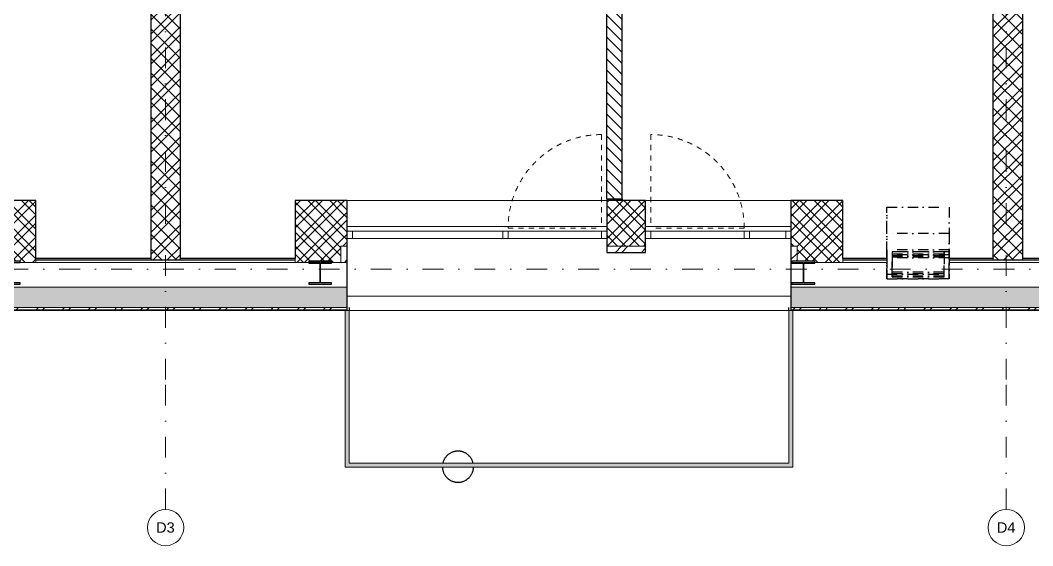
# Model space of a CAD drawing. Header units: millimetres. Extents: x -8379 to 45022, y 54514 to 72403.
# Drawn here: x 6848 to 16603, y 54514 to 59576 of the extents above; entities that cross this region are included whole.
import ezdxf

# ---------------------------------------------------------------- set-up
doc = ezdxf.new("R2010")
doc.units = ezdxf.units.MM
for name, pattern in [('UDL_2NP_D$0$HA_Dash_2mm-S1mm', [100, 50, -50]), ('UDL_2NP_D$0$HA_DashDot_10mm-S3mm', [500, 200, -150, 0, -150]), ('UDL_2NP_D$0$HA_DashDot_4mm-S1mm', [200, 100, -50, 0, -50])]:
    doc.linetypes.add(name, pattern=pattern)
for name, color, linetype, lineweight in [('UDL_2NP_D$0$A-AREA-____-OTLN', 252, 'Continuous', 5), ('UDL_2NP_D$0$A-DOOR-____-OTLN', 252, 'Continuous', 9), ('UDL_2NP_D$0$A-FLOR-____-OTLN', 252, 'Continuous', 9), ('UDL_2NP_D$0$A-FLOR-____-OVHD', 252, 'UDL_2NP_D$0$HA_DashDot_4mm-S1mm', 25), ('UDL_2NP_D$0$A-FLOR-HRAL-OTLN', 252, 'Continuous', 9), ('UDL_2NP_D$0$A-GENM-____-OTLN', 252, 'Continuous', 9), ('UDL_2NP_D$0$A-GLAZ-____-OTLN', 252, 'Continuous', 5), ('UDL_2NP_D$0$A-GLAZ-CURT-MCUT', 252, 'Continuous', 5), ('UDL_2NP_D$0$A-GLAZ-CURT-OTLN', 252, 'Continuous', 5), ('UDL_2NP_D$0$A-GLAZ-CWMG-MCUT', 252, 'Continuous', 5), ('UDL_2NP_D$0$A-GLAZ-CWMG-OTLN', 252, 'Continuous', 5), ('UDL_2NP_D$0$A-ROOF-____-MCUT', 252, 'Continuous', 25), ('UDL_2NP_D$0$A-ROOF-____-OTLN', 252, 'Continuous', 9), ('UDL_2NP_D$0$A-ROOF-____-PATT', 252, 'Continuous', 25), ('UDL_2NP_D$0$A-WALL-____-MCUT', 252, 'Continuous', 9), ('UDL_2NP_D$0$A-WALL-____-PATT', 252, 'Continuous', 25), ('UDL_2NP_D$0$I-WALL-____-MCUT', 252, 'Continuous', 25), ('UDL_2NP_D$0$I-WALL-____-OTLN', 252, 'Continuous', 9), ('UDL_2NP_D$0$S-COLS-____-MCUT', 252, 'Continuous', 25), ('UDL_2NP_D$0$S-COLS-____-OTLN', 252, 'Continuous', 9), ('UDL_2NP_D$0$S-GRID-____-IDEN', 252, 'Continuous', 9), ('UDL_2NP_D$0$S-GRID-____-OTLN', 252, 'Continuous', 5)]:
    doc.layers.add(name, color=color, linetype=linetype, lineweight=lineweight)
doc.styles.add('UDL_2NP_D$0$Arial_1', font='arial.ttf', dxfattribs={"height": 100})
pattern_1 = [(45, (0, 0), (-106.06602, 106.06602), []), (45, (75, 0), (-106.06602, 106.06602), []), (315, (0, 0), (70.71068, 70.71068), [])]
pattern_2 = [(45, (0, 0), (-106.066, 106.066), []), (45, (75, 0), (-106.066, 106.066), []), (315, (0, 0), (106.066, 106.066), []), (315, (75, 0), (106.066, 106.066), [])]
pattern_3 = [(45, (0, 0), (-125.7236, 125.7236), []), (45, (0, 190.5), (-125.7236, 125.7236), [])]

# ---------------------------------------------------------------- blocks, each defined once
blk = doc.blocks.new('UDL_2NP_D$0$HA_sCO_Generic_H - HEB 220-1379323-UDL_2NP-D')
at = {"layer": 'UDL_2NP_D$0$S-COLS-____-MCUT'}
for p, q in [((110, 110), (-110, 110)), ((-110, 110), (-110, 99)), ((-110, 99), (-3.25, 99)), ((-3.25, 99), (-3.25, -99)), ((3.25, -99), (3.25, 99)), ((3.25, 99), (110, 99)), ((110, 99), (110, 110)), ((-110, -99), (-110, -110)), ((-3.25, -99), (-110, -99)), ((-110, -110), (110, -110)), ((110, -99), (3.25, -99)), ((110, -110), (110, -99))]:
    blk.add_line(p, q, dxfattribs=at)
blk = doc.blocks.new('UDL_2NP_D$0$Top Rail Type - Top Rail_Internal_-1448766-UDL_2NP-D')
at = {"layer": 'UDL_2NP_D$0$A-FLOR-HRAL-OTLN'}
for points in [[(9978.2, 55269.9), (10018.2, 55309.9), (10018.2, 56779.9), (9978.2, 56779.9), (9978.2, 55408.4)], [(14293.2, 55269.9), (14293.2, 56779.9), (14253.2, 56779.9), (14253.2, 55309.9)], [(9978.2, 55269.9), (14293.2, 55269.9), (14253.2, 55309.9), (10018.2, 55309.9)]]:
    blk.add_hatch(color=256, dxfattribs=at).paths.add_polyline_path(points)
for p, q in [((9978.2, 55269.9), (9978.2, 56779.9)), ((9998.2, 56779.9), (10018.2, 56779.9)), ((10018.2, 56779.9), (10018.2, 55309.9)), ((14253.2, 56779.9), (14273.2, 56779.9)), ((14253.2, 55309.9), (14253.2, 56779.9)), ((14293.2, 56779.9), (14293.2, 55269.9)), ((14293.2, 55269.9), (9978.2, 55269.9)), ((10018.2, 55309.9), (14253.2, 55309.9))]:
    blk.add_line(p, q, dxfattribs=at)
blk = doc.blocks.new('UDL_2NP_D$0$Top Rail Type - Top Rail_Internal_-V8-UDL_2NP-D')
at = {"layer": 'UDL_2NP_D$0$A-FLOR-HRAL-OTLN'}
for p, q in [((9978.2, 56779.9), (9978.2, 55269.9)), ((10018.2, 56779.9), (9998.2, 56779.9)), ((10018.2, 56779.9), (10018.2, 55309.9)), ((14253.2, 56779.9), (14273.2, 56779.9)), ((14253.2, 55309.9), (14253.2, 56779.9)), ((14293.2, 55269.9), (14293.2, 56779.9)), ((9978.2, 55269.9), (14293.2, 55269.9)), ((10018.2, 55309.9), (14253.2, 55309.9))]:
    blk.add_line(p, q, dxfattribs=at)
blk = doc.blocks.new('UDL_2NP_D$0$Systémový panel - Sklo-1480324-UDL_2NP-D')
at = {"layer": 'UDL_2NP_D$0$A-GLAZ-CURT-MCUT'}
for p, q in [((725, 0), (-725, 0)), ((-725, 0), (-725, -70)), ((725, -70), (725, 0)), ((-725, -70), (725, -70))]:
    blk.add_line(p, q, dxfattribs=at)
blk = doc.blocks.new('UDL_2NP_D$0$Obdélníková příčel - 50x70mm EXT-1479988-UDL_2NP-D')
at = {"layer": 'UDL_2NP_D$0$A-GLAZ-CWMG-MCUT'}
for p, q in [((-50, 70), (0, 70)), ((-50, 0), (-50, 70)), ((0, 0), (-50, 0)), ((0, 70), (0, 0))]:
    blk.add_line(p, q, dxfattribs=at)
blk = doc.blocks.new('UDL_2NP_D$0$Obdélníková příčel - 50x70mm EXT-1479989-UDL_2NP-D')
at = {"layer": 'UDL_2NP_D$0$A-GLAZ-CWMG-MCUT'}
for p, q in [((0, 70), (-50, 70)), ((-50, 70), (-50, 0)), ((-50, 0), (0, 0)), ((0, 0), (0, 70))]:
    blk.add_line(p, q, dxfattribs=at)
blk = doc.blocks.new('UDL_2NP_D$0$ABMV_CW_Single_Swing_Generic - Ex_Glass_SKLOPNE-1529248-UDL_2NP-D')
at = {"layer": 'UDL_2NP_D$0$A-DOOR-____-OTLN', "linetype": 'UDL_2NP_D$0$HA_Dash_2mm-S1mm', "lineweight": 5}
for p in [(450, 930), (-450, 30)]:
    blk.add_line(p, (450, 30), dxfattribs=at)
blk.add_arc((450, 30), 900, 90, 180, dxfattribs=at)
blk = doc.blocks.new('UDL_2NP_D$0$Obdélníková příčel - 50x70mm EXT-1480163-UDL_2NP-D')
at = {"layer": 'UDL_2NP_D$0$A-GLAZ-CWMG-OTLN'}
for p, q in [((3573.2, 57544.9), (2673.2, 57544.9)), ((3573.2, 57474.9), (2673.2, 57474.9))]:
    blk.add_line(p, q, dxfattribs=at)
blk = doc.blocks.new('UDL_2NP_D$0$Obdélníková příčel - 50x70mm EXT-1479993-UDL_2NP-D')
at = {"layer": 'UDL_2NP_D$0$A-GLAZ-CWMG-MCUT'}
for p, q in [((-25, 70), (25, 70)), ((-25, 0), (-25, 70)), ((25, 0), (-25, 0)), ((25, 70), (25, 0))]:
    blk.add_line(p, q, dxfattribs=at)
blk = doc.blocks.new('UDL_2NP_D$0$Systémový panel - Sklo-1480327-UDL_2NP-D')
at = {"layer": 'UDL_2NP_D$0$A-GLAZ-CURT-MCUT'}
for p, q in [((175, 70), (-175, 70)), ((-175, 70), (-175, 0)), ((-175, 0), (175, 0)), ((175, 0), (175, 70))]:
    blk.add_line(p, q, dxfattribs=at)
blk = doc.blocks.new('UDL_2NP_D$0$Obdélníková příčel - 50x70mm EXT-1479396-UDL_2NP-D')
at = {"layer": 'UDL_2NP_D$0$A-GLAZ-CWMG-MCUT'}
for p, q in [((-50, 0), (0, 0)), ((-50, -70), (-50, 0)), ((0, 0), (0, -70)), ((0, -70), (-50, -70))]:
    blk.add_line(p, q, dxfattribs=at)
blk = doc.blocks.new('UDL_2NP_D$0$Obdélníková příčel - 50x70mm EXT-1479397-UDL_2NP-D')
at = {"layer": 'UDL_2NP_D$0$A-GLAZ-CWMG-MCUT'}
for p, q in [((0, 0), (-50, 0)), ((-50, 0), (-50, -70)), ((0, -70), (0, 0)), ((-50, -70), (0, -70))]:
    blk.add_line(p, q, dxfattribs=at)
blk = doc.blocks.new('UDL_2NP_D$0$ABMV_CW_Single_Swing_Generic - Ex_Glass_SKLOPNE-1529247-UDL_2NP-D')
at = {"layer": 'UDL_2NP_D$0$A-DOOR-____-OTLN', "linetype": 'UDL_2NP_D$0$HA_Dash_2mm-S1mm', "lineweight": 5}
for p in [(-450, -30), (450, -930)]:
    blk.add_line(p, (450, -30), dxfattribs=at)
blk.add_arc((450, -30), 900, 180, 270, dxfattribs=at)
blk = doc.blocks.new('UDL_2NP_D$0$Obdélníková příčel - 50x70mm EXT-1479461-UDL_2NP-D')
at = {"layer": 'UDL_2NP_D$0$A-GLAZ-CWMG-OTLN'}
for p, q in [((-3751.8, 57544.9), (-2851.8, 57544.9)), ((-3751.8, 57474.9), (-2851.8, 57474.9))]:
    blk.add_line(p, q, dxfattribs=at)
blk = doc.blocks.new('UDL_2NP_D$0$Obdélníková příčel - 50x70mm EXT-1479394-UDL_2NP-D')
at = {"layer": 'UDL_2NP_D$0$A-GLAZ-CWMG-MCUT'}
for p, q in [((-25, 0), (25, 0)), ((-25, -70), (-25, 0)), ((25, 0), (25, -70)), ((25, -70), (-25, -70))]:
    blk.add_line(p, q, dxfattribs=at)
blk = doc.blocks.new('UDL_2NP_D$0$HA_GM_ProductsPlaceholder - LP30 - Venkovní balkonové zábradlí-1609837-UDL_2NP-D')
at = {"layer": 'UDL_2NP_D$0$A-GENM-____-OTLN', "lineweight": 25, "flags": 128}
for points in [[(145.9, 34.6), (145.7, 35.7), (144.2, 41.5), (142.4, 47.2), (140.4, 52.8), (138.2, 58.4), (135.7, 63.9), (133, 69.3), (130.2, 74.5), (127.1, 79.7), (123.8, 84.7), (120.3, 89.6), (116.6, 94.3), (112.8, 98.9), (108.7, 103.3), (104.5, 107.6), (100.1, 111.7), (95.6, 115.6), (90.9, 119.3), (86, 122.9), (81, 126.2), (75.9, 129.4), (70.7, 132.3), (65.4, 135), (59.9, 137.5), (54.4, 139.8), (48.7, 141.9), (43, 143.7), (37.2, 145.3), (31.4, 146.7), (25.5, 147.8), (19.6, 148.7), (13.6, 149.4), (7.6, 149.8), (1.6, 150), (-4.4, 149.9), (-10.4, 149.6), (-16.3, 149.1), (-22.3, 148.3), (-28.2, 147.3), (-34.1, 146.1), (-39.9, 144.6), (-45.6, 142.9), (-51.3, 140.9), (-56.9, 138.8), (-62.4, 136.4), (-67.8, 133.8), (-73.1, 131), (-78.3, 127.9), (-83.4, 124.7), (-88.3, 121.3), (-93.1, 117.6), (-97.7, 113.8), (-102.2, 109.8), (-106.5, 105.7), (-110.6, 101.3), (-114.6, 96.8), (-118.4, 92.2), (-121.9, 87.3), (-125.3, 82.4), (-128.5, 77.3), (-131.5, 72.1), (-134.3, 66.8), (-136.9, 61.4), (-139.2, 55.9), (-141.3, 50.2), (-143.2, 44.6), (-144.9, 38.8), (-145.9, 34.6)], [(-149.9, -6), (-149.5, -12), (-148.9, -18), (-148.1, -23.9), (-147, -29.8), (-145.7, -35.7), (-144.2, -41.5), (-142.4, -47.2), (-140.4, -52.8), (-138.2, -58.4), (-135.7, -63.9), (-133, -69.3), (-130.2, -74.5), (-127.1, -79.7), (-123.8, -84.7), (-120.3, -89.6), (-116.6, -94.3), (-112.8, -98.9), (-108.7, -103.3), (-104.5, -107.6), (-100.1, -111.7), (-95.6, -115.6), (-90.9, -119.3), (-86, -122.9), (-81, -126.2), (-75.9, -129.4), (-70.7, -132.3), (-65.4, -135), (-59.9, -137.5), (-54.4, -139.8), (-48.7, -141.9), (-43, -143.7), (-37.2, -145.3), (-31.4, -146.7), (-25.5, -147.8), (-19.6, -148.7), (-13.6, -149.4), (-7.6, -149.8), (-1.6, -150), (4.4, -149.9), (10.4, -149.6), (16.3, -149.1), (22.3, -148.3), (28.2, -147.3), (34.1, -146.1), (39.9, -144.6), (45.6, -142.9), (51.3, -140.9), (56.9, -138.8), (62.4, -136.4), (67.8, -133.8), (73.1, -131), (78.3, -127.9), (83.4, -124.7), (88.3, -121.3), (93.1, -117.6), (97.7, -113.8), (102.2, -109.8), (106.5, -105.7), (110.6, -101.3), (114.6, -96.8), (118.4, -92.2), (121.9, -87.3), (125.3, -82.4), (128.5, -77.3), (131.5, -72.1), (134.3, -66.8), (136.9, -61.4), (139.2, -55.9), (141.3, -50.2), (143.2, -44.6), (144.9, -38.8), (146.3, -33), (147.5, -27.1), (148.5, -21.2), (149.2, -15.2), (149.7, -9.2), (149.9, -5.4)]]:
    blk.add_lwpolyline(points, dxfattribs=at)
blk = doc.blocks.new('UDL_2NP_D$0$HA_WD_Roof_Generic _1_ - 600_600-1496924-UDL_2NP-D')
at = {"layer": 'UDL_2NP_D$0$A-FLOR-____-OVHD'}
for p, q in [((15198.2, 57775.1), (15798.2, 57775.1)), ((15198.2, 57344.6), (15198.2, 57775.1)), ((15198.2, 57521.6), (15198.2, 57775.1)), ((15798.2, 57775.1), (15798.2, 57344.6)), ((15798.2, 57775.1), (15798.2, 57521.6)), ((15798.2, 57521.6), (15198.2, 57521.6)), ((15198.2, 57317.7), (15198.2, 57521.6)), ((15798.2, 57521.6), (15798.2, 57317.7)), ((15198.2, 57317.7), (15198.2, 57363.8)), ((15198.2, 57363.8), (15198.2, 57131.3)), ((15798.2, 57363.8), (15198.2, 57363.8)), ((15798.2, 57363.8), (15798.2, 57317.7)), ((15798.2, 57131.3), (15798.2, 57363.8)), ((15798.2, 57344.6), (15198.2, 57344.6)), ((15198.2, 57344.6), (15198.2, 57289.1)), ((15798.2, 57317.7), (15198.2, 57317.7)), ((15198.2, 57317.7), (15198.2, 57085.2)), ((15198.2, 57085.2), (15198.2, 57317.7)), ((15798.2, 57317.7), (15198.2, 57317.7)), ((15798.2, 57289.1), (15198.2, 57289.1)), ((15198.2, 57289.1), (15198.2, 57085.2)), ((15248.2, 57150.6), (15248.2, 57344.4)), ((15248.2, 57344.4), (15248.2, 57298.3)), ((15748.2, 57344.4), (15248.2, 57344.4)), ((15248.2, 57326), (15748.2, 57326)), ((15248.2, 57132.2), (15248.2, 57326)), ((15248.2, 57326), (15248.2, 57307.5)), ((15248.2, 57307.5), (15248.2, 57113.8)), ((15748.2, 57307.5), (15248.2, 57307.5)), ((15248.2, 57298.3), (15248.2, 57104.5)), ((15248.2, 57298.3), (15748.2, 57298.3)), ((15748.2, 57298.3), (15748.2, 57344.4)), ((15748.2, 57344.4), (15748.2, 57150.6)), ((15748.2, 57326), (15748.2, 57132.2)), ((15748.2, 57307.5), (15748.2, 57326)), ((15748.2, 57113.8), (15748.2, 57307.5)), ((15748.2, 57104.5), (15748.2, 57298.3)), ((15798.2, 57289.1), (15798.2, 57344.6)), ((15798.2, 57085.2), (15798.2, 57317.7)), ((15798.2, 57317.7), (15798.2, 57085.2)), ((15798.2, 57085.2), (15798.2, 57289.1)), ((15198.2, 57131.3), (15198.2, 57085.2)), ((15198.2, 57131.3), (15798.2, 57131.3)), ((15198.2, 57085.2), (15798.2, 57085.2)), ((15798.2, 57085.2), (15198.2, 57085.2)), ((15248.2, 57104.5), (15248.2, 57150.6)), ((15748.2, 57150.6), (15248.2, 57150.6)), ((15748.2, 57132.2), (15248.2, 57132.2)), ((15248.2, 57113.8), (15248.2, 57132.2)), ((15248.2, 57113.8), (15748.2, 57113.8)), ((15248.2, 57104.5), (15748.2, 57104.5)), ((15748.2, 57104.5), (15748.2, 57150.6)), ((15748.2, 57113.8), (15748.2, 57132.2)), ((15798.2, 57131.3), (15798.2, 57085.2))]:
    blk.add_line(p, q, dxfattribs=at)
blk = doc.blocks.new('UDL_2NP_D$0$Grid - Radius 3_5mm-353793-UDL_2NP-D')
at = {"layer": 'UDL_2NP_D$0$S-GRID-____-IDEN'}
blk.add_circle((0, 0), 3.5, dxfattribs=at)
blk = doc.blocks.new('UDL_2NP_D')
at = {"layer": 'UDL_2NP_D$0$A-ROOF-____-PATT', "lineweight": 5}
h = blk.add_hatch(dxfattribs=at)
h.set_pattern_fill('FP_5', color=256, style=0, pattern_type=2)
h.set_pattern_definition([(0, (0, 0), (58.594, 33.829), [39.062, -78.125]), (120, (0, 0), (-58.593773, 33.829393), [39.063, -78.125]), (60, (0, 0), (0.000227, 67.658393), [0, -78.125, 39.063, 0])])
h.paths.add_polyline_path([(-5801.8, 56809.2), (-5801.8, 57004.5), (-5832.7, 57004.5), (-5832.7, 56809.2)])
h.paths.add_polyline_path([(-5741.8, 56809.2), (-3801.8, 56809.2), (-3801.8, 57004.5), (-5741.8, 57004.5)])
h.paths.add_polyline_path([(-1301.8, 56809.2), (2223.2, 56809.2), (2223.2, 57004.5), (-1301.8, 57004.5)])
h.paths.add_polyline_path([(9998.2, 56809.2), (9998.2, 57004.5), (6498.2, 57004.5), (6498.2, 56809.2), (9403.1, 56809.2)])
h.paths.add_polyline_path([(14365.7, 56809.2), (17898.2, 56809.2), (17898.2, 57004.5), (14273.2, 57004.5), (14273.2, 56809.2)])
h.paths.add_polyline_path([(22238.2, 56809.2), (22238.2, 57004.5), (20298.2, 57004.5), (20298.2, 56809.2), (21809.6, 56809.2)])
h = blk.add_hatch(dxfattribs=at)
h.set_pattern_fill('FP_4', color=256, style=0, pattern_type=2)
h.set_pattern_definition(pattern_3)
h.paths.add_polyline_path([(-5832.7, 56787.5), (-5801.8, 56787.5), (-5801.8, 56809.2), (-5832.7, 56809.2)])
h.paths.add_polyline_path([(-5484.8, 56787.5), (-3801.8, 56787.5), (-3801.8, 56809.2), (-5741.8, 56809.2), (-5741.8, 56787.5)])
h.paths.add_polyline_path([(-1301.8, 56787.5), (2223.2, 56787.5), (2223.2, 56809.2), (-1301.8, 56809.2)])
h.paths.add_polyline_path([(6498.2, 56787.5), (9998.2, 56787.5), (9998.2, 56809.2), (6498.2, 56809.2)])
h.paths.add_polyline_path([(22238.2, 56787.5), (22238.2, 56809.2), (20298.2, 56809.2), (20298.2, 56787.5), (21809.6, 56787.5)])
h.paths.add_polyline_path([(14365.7, 56787.5), (17898.2, 56787.5), (17898.2, 56809.2), (14273.2, 56809.2), (14273.2, 56787.5)])
at = {"layer": 'UDL_2NP_D$0$A-WALL-____-PATT', "lineweight": 5}
h = blk.add_hatch(dxfattribs=at)
h.set_pattern_fill('FP_1', color=256, style=0, pattern_type=2)
h.set_pattern_definition(pattern_1)
h.paths.add_polyline_path([(16223.2, 57267.5), (16503.2, 57267.5), (16503.2, 64184.9), (16223.2, 64184.9), (16223.2, 57279.9)])
h = blk.add_hatch(dxfattribs=at)
h.set_pattern_fill('FP_1', color=256, style=0, pattern_type=2)
h.set_pattern_definition(pattern_1)
h.paths.add_polyline_path([(8108.2, 57267.5), (8388.2, 57267.5), (8388.2, 63334.9), (8108.2, 63334.9), (8108.2, 57279.9)])
h = blk.add_hatch(dxfattribs=at)
h.set_pattern_fill('FP_3', color=256, style=0, pattern_type=2)
h.set_pattern_definition([(135, (0, 0), (-53.03301, -53.03301), [])])
h.paths.add_polyline_path([(12498.2, 57855.9), (12643.2, 57855.9), (12643.2, 61814.9), (12498.2, 61814.9), (12498.2, 58091.8)])
h = blk.add_hatch(dxfattribs=at)
h.set_pattern_fill('FP_2', color=256, style=0, pattern_type=2)
h.set_pattern_definition(pattern_2)
h.paths.add_polyline_path([(6848.2, 57243.1), (6998.2, 57243.1), (6998.2, 57839.9), (6558.2, 57839.9), (6558.2, 57243.1), (6735, 57243.1), (6735, 57243.9), (6628.2, 57243.9), (6628.2, 57254.9), (6848.2, 57254.9), (6848.2, 57243.9), (6741.5, 57243.9), (6741.5, 57243.1), (6742.4, 57243.1)])
h = blk.add_hatch(dxfattribs=at)
h.set_pattern_fill('FP_2', color=256, style=0, pattern_type=2)
h.set_pattern_definition(pattern_2)
h.paths.add_polyline_path([(9735, 57243.1), (9735, 57243.9), (9628.2, 57243.9), (9628.2, 57254.9), (9848.2, 57254.9), (9848.2, 57243.9), (9741.5, 57243.9), (9741.5, 57243.1), (9938.2, 57243.1), (9938.2, 57839.9), (9498.2, 57839.9), (9498.2, 57243.1), (9628.2, 57243.1)])
h = blk.add_hatch(dxfattribs=at)
h.set_pattern_fill('FP_2', color=256, style=0, pattern_type=2)
h.set_pattern_definition(pattern_2)
h.paths.add_polyline_path([(9938.2, 57399.9), (9998.2, 57399.9), (9998.2, 57839.9), (9938.2, 57839.9), (9938.2, 57420.9)])
h.paths.add_polyline_path([(14333.2, 57399.9), (14333.2, 57839.9), (14273.2, 57839.9), (14273.2, 57399.9)])
h.paths.add_polyline_path([(12498.2, 57399.9), (12873.2, 57399.9), (12873.2, 57839.9), (12498.2, 57839.9)])
h = blk.add_hatch(dxfattribs=at)
h.set_pattern_fill('FP_2', color=256, style=0, pattern_type=2)
h.set_pattern_definition(pattern_2)
h.paths.add_polyline_path([(14397.4, 57243.1), (14773.2, 57243.1), (14773.2, 57839.9), (14333.2, 57839.9), (14333.2, 57254.9), (14503.2, 57254.9), (14503.2, 57243.9), (14396.5, 57243.9), (14396.5, 57243.1)])
h.paths.add_polyline_path([(14333.2, 57243.1), (14390, 57243.1), (14390, 57243.9), (14333.2, 57243.9)])
h = blk.add_hatch(dxfattribs=at)
h.set_pattern_fill('FP_4', color=256, style=0, pattern_type=2)
h.set_pattern_definition(pattern_3)
h.paths.add_polyline_path([(9998.2, 57339.9), (9998.2, 57399.9), (9938.2, 57399.9), (9938.2, 57339.9)])
h.paths.add_polyline_path([(12873.2, 57339.9), (12873.2, 57399.9), (12498.2, 57399.9), (12498.2, 57339.9)])
h = blk.add_hatch(dxfattribs=at)
h.set_pattern_fill('FP_4', color=256, style=0, pattern_type=2)
h.set_pattern_definition(pattern_3)
h.paths.add_polyline_path([(14283.2, 57243.1), (14333.2, 57243.1), (14333.2, 57243.9), (14283.2, 57243.9), (14283.2, 57254.9), (14333.2, 57254.9), (14333.2, 57399.9), (14273.2, 57399.9), (14273.2, 57243.1)])
h = blk.add_hatch(dxfattribs=at)
h.set_pattern_fill('FP_4', color=256, style=0, pattern_type=2)
h.set_pattern_definition(pattern_3)
h.paths.add_polyline_path([(9998.2, 57243.1), (9998.2, 57339.9), (9938.2, 57339.9), (9938.2, 57243.1)])
at = {"layer": 'UDL_2NP_D$0$A-AREA-____-OTLN', "lineweight": 25}
for p, q in [((12648.2, 57854.9), (12648.2, 57839.9)), ((10018.2, 56809.9), (10018.2, 56779.9)), ((14253.2, 56779.9), (14253.2, 56809.9))]:
    blk.add_line(p, q, dxfattribs=at)
at = {"layer": 'UDL_2NP_D$0$A-FLOR-____-OTLN'}
for p, q in [((12498.2, 57839.9), (9998.2, 57839.9)), ((14273.2, 57839.9), (12873.2, 57839.9)), ((9998.2, 57589.9), (12498.2, 57589.9)), ((12873.2, 57589.9), (14273.2, 57589.9)), ((9998.2, 56919.9), (14273.2, 56919.9)), ((14253.2, 56779.9), (10018.2, 56779.9))]:
    blk.add_line(p, q, dxfattribs=at)
at = {"layer": 'UDL_2NP_D$0$A-ROOF-____-MCUT', "lineweight": 9}
for p, q in [((9735, 57243.1), (6741.4, 57243.1)), ((14390, 57243.1), (14283.2, 57243.1)), ((15198.2, 57243.1), (14396.4, 57243.1)), ((17390, 57243.1), (15798.2, 57243.1)), ((9998.2, 57004.5), (6498.2, 57004.5)), ((17898.2, 57004.5), (14273.2, 57004.5)), ((9998.2, 56809.2), (6498.2, 56809.2)), ((17898.2, 56809.2), (14273.2, 56809.2))]:
    blk.add_line(p, q, dxfattribs=at)
at = {"layer": 'UDL_2NP_D$0$A-ROOF-____-MCUT'}
for p, q in [((9998.2, 56787.5), (9998.2, 57243.1)), ((14273.2, 57243.1), (14273.2, 56787.5)), ((6498.2, 56787.5), (9998.2, 56787.5)), ((14273.2, 56787.5), (17898.2, 56787.5))]:
    blk.add_line(p, q, dxfattribs=at)
at = {"layer": 'UDL_2NP_D$0$A-ROOF-____-OTLN'}
for p, q in [((9998.2, 56779.9), (6498.2, 56779.9)), ((9998.2, 56779.9), (9998.2, 56787.5)), ((14273.2, 56787.5), (14273.2, 56779.9)), ((17898.2, 56779.9), (14273.2, 56779.9))]:
    blk.add_line(p, q, dxfattribs=at)
at = {"layer": 'UDL_2NP_D$0$A-WALL-____-MCUT', "lineweight": 25}
for p, q in [((6998.2, 57839.9), (6498.2, 57839.9)), ((6998.2, 57279.9), (6998.2, 57839.9)), ((9998.2, 57839.9), (9498.2, 57839.9)), ((9498.2, 57839.9), (9498.2, 57279.9)), ((9998.2, 57399.9), (9998.2, 57839.9)), ((12873.2, 57839.9), (12498.2, 57839.9)), ((12498.2, 57839.9), (12498.2, 57399.9)), ((12873.2, 57399.9), (12873.2, 57839.9)), ((14273.2, 57839.9), (14273.2, 57399.9)), ((14773.2, 57839.9), (14273.2, 57839.9)), ((14773.2, 57279.9), (14773.2, 57839.9)), ((8108.2, 57279.9), (6998.2, 57279.9)), ((6998.2, 57267.5), (9498.2, 57267.5)), ((9498.2, 57279.9), (8388.2, 57279.9)), ((9998.2, 57243.1), (9998.2, 57267.5)), ((14273.2, 57267.5), (14273.2, 57243.1)), ((15198.2, 57279.9), (14773.2, 57279.9)), ((14773.2, 57267.5), (15198.2, 57267.5)), ((16223.2, 57279.9), (15798.2, 57279.9)), ((15798.2, 57267.5), (17298.2, 57267.5)), ((17298.2, 57279.9), (16503.2, 57279.9))]:
    blk.add_line(p, q, dxfattribs=at)
at = {"layer": 'UDL_2NP_D$0$A-WALL-____-MCUT'}
for p, q in [((9938.2, 57399.9), (9998.2, 57399.9)), ((9938.2, 57399.9), (9938.2, 57243.1)), ((12498.2, 57399.9), (12873.2, 57399.9)), ((14333.2, 57399.9), (14273.2, 57399.9)), ((14333.2, 57399.9), (14333.2, 57254.9)), ((6998.2, 57243.1), (6998.2, 57279.9)), ((8108.2, 57267.5), (8108.2, 57279.9)), ((8388.2, 57267.5), (8388.2, 57279.9)), ((9498.2, 57279.9), (9498.2, 57243.1)), ((14773.2, 57243.1), (14773.2, 57279.9)), ((16223.2, 57267.5), (16223.2, 57279.9)), ((16503.2, 57267.5), (16503.2, 57279.9)), ((9741.4, 57243.1), (9998.2, 57243.1)), ((14273.2, 57243.1), (14283.2, 57243.1)), ((14333.2, 57243.9), (14333.2, 57243.1))]:
    blk.add_line(p, q, dxfattribs=at)
at = {"layer": 'UDL_2NP_D$0$I-WALL-____-MCUT'}
for p, q in [((8108.2, 57279.9), (8108.2, 63204.9)), ((8388.2, 63204.9), (8388.2, 57279.9)), ((12498.2, 57855.9), (12498.2, 61814.9)), ((12643.2, 61814.9), (12643.2, 57855.9)), ((16503.2, 61639.9), (16503.2, 57279.9)), ((16223.2, 57279.9), (16223.2, 60979.9)), ((12498.2, 57855.9), (12643.2, 57855.9)), ((9998.2, 57267.5), (9998.2, 57399.9)), ((12498.2, 57399.9), (12498.2, 57339.9)), ((12873.2, 57339.9), (12873.2, 57399.9)), ((14273.2, 57399.9), (14273.2, 57267.5)), ((12498.2, 57339.9), (12873.2, 57339.9))]:
    blk.add_line(p, q, dxfattribs=at)
at = {"layer": 'UDL_2NP_D$0$I-WALL-____-OTLN'}
for p, q in [((12498.2, 57839.9), (12498.2, 57855.9)), ((12643.2, 57855.9), (12643.2, 57839.9))]:
    blk.add_line(p, q, dxfattribs=at)
at = {"layer": 'UDL_2NP_D$0$S-COLS-____-MCUT'}
for p, q in [((9735, 57243.1), (9628.2, 57243.1)), ((9628.2, 57243.1), (9628.2, 57236.5)), ((9628.2, 57236.5), (9735, 57236.5)), ((9848.2, 57243.1), (9741.4, 57243.1)), ((9741.5, 57236.5), (9848.2, 57236.5)), ((9848.2, 57236.5), (9848.2, 57243.1)), ((14283.2, 57243.1), (14283.2, 57236.5)), ((14283.2, 57236.5), (14390, 57236.5)), ((14396.5, 57236.5), (14503.2, 57236.5)), ((14503.2, 57236.5), (14503.2, 57243.1))]:
    blk.add_line(p, q, dxfattribs=at)
at = {"layer": 'UDL_2NP_D$0$S-COLS-____-OTLN'}
for p, q in [((14333.2, 57243.1), (14283.2, 57243.1)), ((14390, 57243.1), (14333.2, 57243.1)), ((14503.2, 57243.1), (14396.4, 57243.1))]:
    blk.add_line(p, q, dxfattribs=at)
at = {"layer": 'UDL_2NP_D$0$S-GRID-____-OTLN', "linetype": 'UDL_2NP_D$0$HA_DashDot_10mm-S3mm', "lineweight": 9}
for p, q in [((8248.2, 56114.1), (8248.2, 70803)), ((16348.2, 56114.1), (16348.2, 70803)), ((-6778.8, 57179.9), (23103.6, 57179.9)), ((8248.2, 54864.1), (8248.2, 56114.1)), ((16348.2, 54864.1), (16348.2, 56114.1))]:
    blk.add_line(p, q, dxfattribs=at)
at = {"layer": 'UDL_2NP_D$0$A-DOOR-____-OTLN'}
blk.add_blockref('UDL_2NP_D$0$ABMV_CW_Single_Swing_Generic - Ex_Glass_SKLOPNE-1529248-UDL_2NP-D', (11998.2, 57544.9), dxfattribs=at)
at = {"layer": 'UDL_2NP_D$0$A-DOOR-____-OTLN', "rotation": 180}
blk.add_blockref('UDL_2NP_D$0$ABMV_CW_Single_Swing_Generic - Ex_Glass_SKLOPNE-1529247-UDL_2NP-D', (13373.2, 57544.9), dxfattribs=at)
at = {"layer": 'UDL_2NP_D$0$A-FLOR-HRAL-OTLN'}
for name in ['UDL_2NP_D$0$Top Rail Type - Top Rail_Internal_-1448766-UDL_2NP-D', 'UDL_2NP_D$0$Top Rail Type - Top Rail_Internal_-V8-UDL_2NP-D']:
    blk.add_blockref(name, (0, 0), dxfattribs=at)
at = {"layer": 'UDL_2NP_D$0$A-GENM-____-OTLN'}
blk.add_blockref('UDL_2NP_D$0$HA_GM_ProductsPlaceholder - LP30 - Venkovní balkonové zábradlí-1609837-UDL_2NP-D', (11065.5, 55275.3), dxfattribs=at)
at = {"layer": 'UDL_2NP_D$0$A-GLAZ-____-OTLN', "linetype": 'UDL_2NP_D$0$HA_DashDot_4mm-S1mm', "lineweight": 25}
blk.add_blockref('UDL_2NP_D$0$HA_WD_Roof_Generic _1_ - 600_600-1496924-UDL_2NP-D', (0, 0), dxfattribs=at)
at = {"layer": 'UDL_2NP_D$0$A-GLAZ-CURT-OTLN'}
blk.add_blockref('UDL_2NP_D$0$Systémový panel - Sklo-1480324-UDL_2NP-D', (10773.2, 57544.9), dxfattribs=at)
at = {"layer": 'UDL_2NP_D$0$A-GLAZ-CURT-OTLN', "rotation": 180}
blk.add_blockref('UDL_2NP_D$0$Systémový panel - Sklo-1480327-UDL_2NP-D', (14048.2, 57544.9), dxfattribs=at)
at = {"layer": 'UDL_2NP_D$0$A-GLAZ-CWMG-OTLN', "rotation": 180}
blk.add_blockref('UDL_2NP_D$0$Obdélníková příčel - 50x70mm EXT-1479989-UDL_2NP-D', (9998.2, 57544.9), dxfattribs=at)
at = {"layer": 'UDL_2NP_D$0$A-GLAZ-CWMG-OTLN', "extrusion": (0, 0, -1), "rotation": 180}
for name, p in [('UDL_2NP_D$0$Obdélníková příčel - 50x70mm EXT-1479993-UDL_2NP-D', (-11523.2, 57544.9)), ('UDL_2NP_D$0$Obdélníková příčel - 50x70mm EXT-1479988-UDL_2NP-D', (-12498.2, 57544.9))]:
    blk.add_blockref(name, p, dxfattribs=at)
at = {"layer": 'UDL_2NP_D$0$A-GLAZ-CWMG-OTLN'}
for name, p in [('UDL_2NP_D$0$Obdélníková příčel - 50x70mm EXT-1480163-UDL_2NP-D', (8875, 0)), ('UDL_2NP_D$0$Obdélníková příčel - 50x70mm EXT-1479461-UDL_2NP-D', (16675, 0)), ('UDL_2NP_D$0$Obdélníková příčel - 50x70mm EXT-1479397-UDL_2NP-D', (14273.2, 57544.9))]:
    blk.add_blockref(name, p, dxfattribs=at)
at = {"layer": 'UDL_2NP_D$0$A-GLAZ-CWMG-OTLN', "extrusion": (0, 0, -1)}
for name, p in [('UDL_2NP_D$0$Obdélníková příčel - 50x70mm EXT-1479396-UDL_2NP-D', (-12873.2, 57544.9)), ('UDL_2NP_D$0$Obdélníková příčel - 50x70mm EXT-1479394-UDL_2NP-D', (-13848.2, 57544.9))]:
    blk.add_blockref(name, p, dxfattribs=at)
at = {"layer": 'UDL_2NP_D$0$S-COLS-____-OTLN'}
for p in [(6738.2, 57144.9), (9738.2, 57144.9), (14393.2, 57144.9)]:
    blk.add_blockref('UDL_2NP_D$0$HA_sCO_Generic_H - HEB 220-1379323-UDL_2NP-D', p, dxfattribs=at)
at = {"layer": 'UDL_2NP_D$0$S-GRID-____-IDEN', "xscale": 49.99999999999998, "yscale": 49.99999999999998, "zscale": 49.99999999999998}
for p in [(8248.2, 54689.1), (16348.2, 54689.1)]:
    blk.add_blockref('UDL_2NP_D$0$Grid - Radius 3_5mm-353793-UDL_2NP-D', p, dxfattribs=at)
at = {"layer": 'UDL_2NP_D$0$S-GRID-____-IDEN', "lineweight": 5, "char_height": 100, "width": 220.464, "attachment_point": 1, "style": 'UDL_2NP_D$0$Arial_1'}
for s, insert in [('D3', (8157.3, 54739.8)), ('D4', (16257.3, 54739.8))]:
    blk.add_mtext(s, dxfattribs=dict(at, insert=insert))

msp = doc.modelspace()

# ---------------------------------------------------------------- block references
msp.add_blockref('UDL_2NP_D', (0, 0))

doc.saveas('drawing.dxf')
